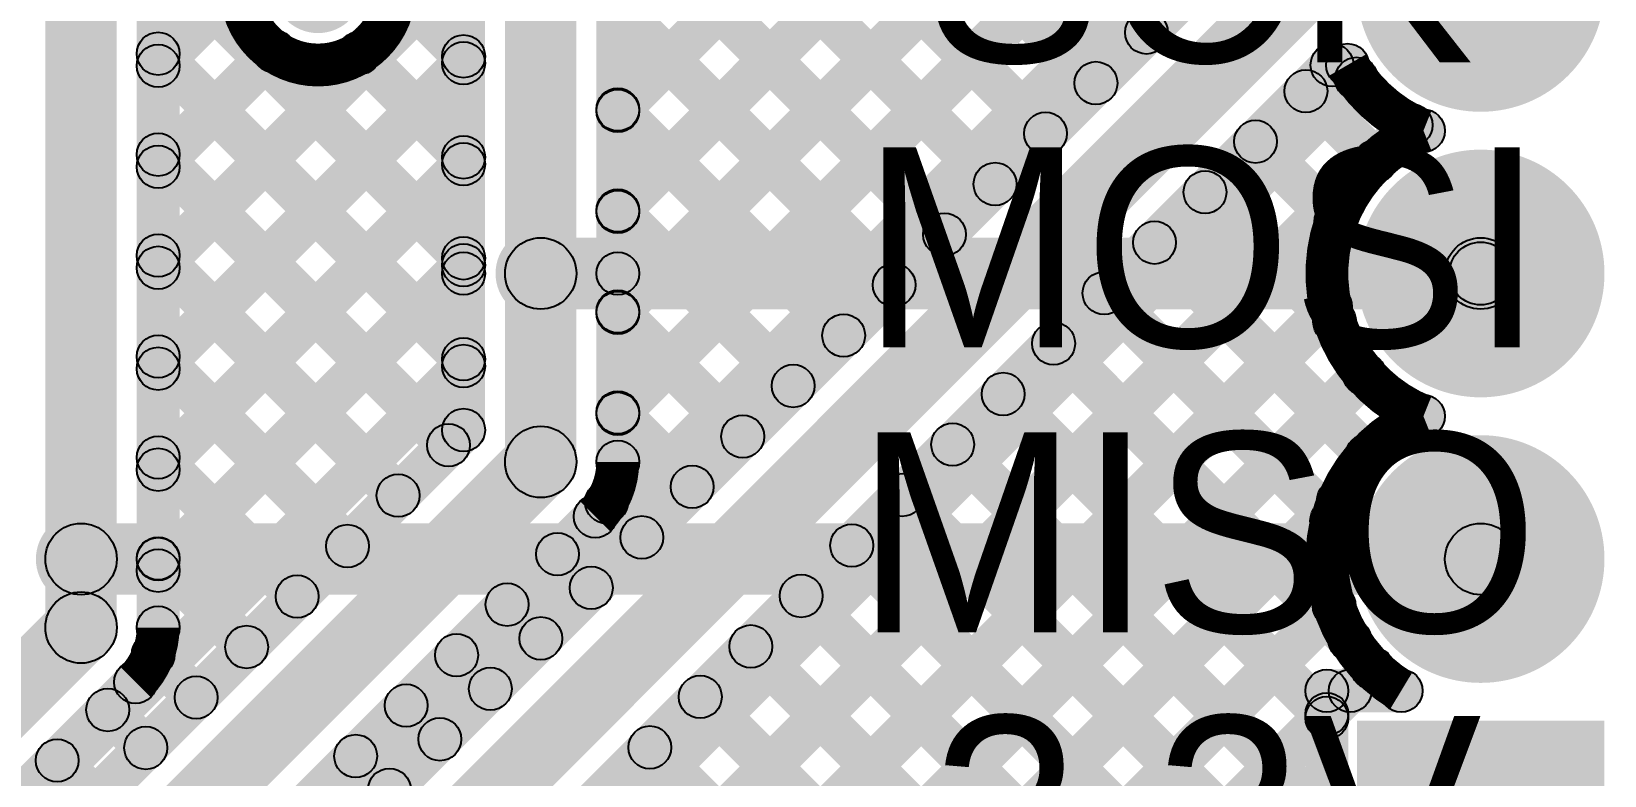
# Model space of a CAD drawing. Header units: millimetres. Extents: x 0 to 212, y 0 to 213.
# Drawn here: x 1.994 to 2.545, y 1.305 to 1.566 of the extents above; entities that cross this region are included whole.
import ezdxf

# ---------------------------------------------------------------- set-up
doc = ezdxf.new("R2010")
doc.units = ezdxf.units.MM
doc.header["$MEASUREMENT"] = 0
for name, color, linetype in [('BottomLayer', 5, 'Continuous'), ('BottomSolder', 6, 'Continuous'), ('PadHoleLayer', 156, 'Continuous'), ('TopLayer', 1, 'Continuous'), ('TopOverlay', 2, 'Continuous'), ('TopSolder', 216, 'Continuous'), ('ViaHoleLayer', 16, 'Continuous')]:
    doc.layers.add(name, color=color, linetype=linetype)

# ---------------------------------------------------------------- blocks, each defined once
blk = doc.blocks.new('HDR_M_1X7_1')
at = {"layer": 'BottomLayer'}
blk.add_hatch(color=5, dxfattribs=at).paths.add_polyline_path([(-0.03937, 0.03937), (0.03937, 0.03937), (0.03937, -0.03937), (-0.03937, -0.03937)])
h = blk.add_hatch(color=5, dxfattribs=at)
edge = h.paths.add_edge_path()
edge.add_arc((0.1, 0), 0.03937, 0, 360)
h = blk.add_hatch(color=5, dxfattribs=at)
edge = h.paths.add_edge_path()
edge.add_arc((0.2, 0), 0.03937, 0, 360)
h = blk.add_hatch(color=5, dxfattribs=at)
edge = h.paths.add_edge_path()
edge.add_arc((0.3, 0), 0.03937, 0, 360)
at = {"layer": 'BottomSolder'}
blk.add_hatch(color=6, dxfattribs=at).paths.add_polyline_path([(-0.04337, 0.04337), (0.04337, 0.04337), (0.04337, -0.04337), (-0.04337, -0.04337)])
h = blk.add_hatch(color=6, dxfattribs=at)
edge = h.paths.add_edge_path()
edge.add_arc((0.1, 0), 0.04337, 0, 360)
h = blk.add_hatch(color=6, dxfattribs=at)
edge = h.paths.add_edge_path()
edge.add_arc((0.2, 0), 0.04337, 0, 360)
h = blk.add_hatch(color=6, dxfattribs=at)
edge = h.paths.add_edge_path()
edge.add_arc((0.3, 0), 0.04337, 0, 360)
at = {"layer": 'PadHoleLayer'}
h = blk.add_hatch(color=156, dxfattribs=at)
edge = h.paths.add_edge_path()
edge.add_arc((0.1, 0), 0.02008, 0, 360)
h = blk.add_hatch(color=156, dxfattribs=at)
edge = h.paths.add_edge_path()
edge.add_arc((0.2, 0), 0.02008, 0, 360)
h = blk.add_hatch(color=156, dxfattribs=at)
edge = h.paths.add_edge_path()
edge.add_arc((0.3, 0), 0.02008, 0, 360)
at = {"layer": 'TopLayer'}
blk.add_hatch(color=1, dxfattribs=at).paths.add_polyline_path([(-0.03937, 0.03937), (0.03937, 0.03937), (0.03937, -0.03937), (-0.03937, -0.03937)])
h = blk.add_hatch(color=1, dxfattribs=at)
edge = h.paths.add_edge_path()
edge.add_arc((0.1, 0), 0.03937, 0, 360)
h = blk.add_hatch(color=1, dxfattribs=at)
edge = h.paths.add_edge_path()
edge.add_arc((0.2, 0), 0.03937, 0, 360)
h = blk.add_hatch(color=1, dxfattribs=at)
edge = h.paths.add_edge_path()
edge.add_arc((0.3, 0), 0.03937, 0, 360)
at = {"layer": 'TopSolder'}
blk.add_hatch(color=216, dxfattribs=at).paths.add_polyline_path([(-0.04337, 0.04337), (0.04337, 0.04337), (0.04337, -0.04337), (-0.04337, -0.04337)])
h = blk.add_hatch(color=216, dxfattribs=at)
edge = h.paths.add_edge_path()
edge.add_arc((0.1, 0), 0.04337, 0, 360)
h = blk.add_hatch(color=216, dxfattribs=at)
edge = h.paths.add_edge_path()
edge.add_arc((0.2, 0), 0.04337, 0, 360)
h = blk.add_hatch(color=216, dxfattribs=at)
edge = h.paths.add_edge_path()
edge.add_arc((0.3, 0), 0.04337, 0, 360)

msp = doc.modelspace()

# ---------------------------------------------------------------- hatches: boundary and pattern name
at = {"layer": 'BottomLayer'}
h = msp.add_hatch(color=5, dxfattribs=at)
edge = h.paths.add_edge_path()
edge.add_arc((2.172, 1.481), 0.0125, 0, 360)
for points in [[(2.172, 1.4685), (2.172, 1.4935), (2.50123, 1.4935), (2.50123, 1.4685)], [(2.49346, 1.47322), (2.50901, 1.48878), (2.50901, 1.48878), (2.49346, 1.47322)], [(2.011, 1.3685), (2.011, 1.3935), (2.50123, 1.3935), (2.50123, 1.3685)]]:
    msp.add_hatch(color=5, dxfattribs=at).paths.add_polyline_path(points)
h = msp.add_hatch(color=5, dxfattribs=at)
edge = h.paths.add_edge_path()
edge.add_arc((2.50123, 1.481), 0.0125, 0, 360)
h = msp.add_hatch(color=5, dxfattribs=at)
edge = h.paths.add_edge_path()
edge.add_arc((2.172, 1.481), 0.01181, 0, 360)
h = msp.add_hatch(color=5, dxfattribs=at)
edge = h.paths.add_edge_path()
edge.add_arc((2.50123, 1.481), 0.011, 0, 360)
h = msp.add_hatch(color=5, dxfattribs=at)
edge = h.paths.add_edge_path()
edge.add_arc((2.50123, 1.481), 0.011, 0, 360)
h = msp.add_hatch(color=5, dxfattribs=at)
edge = h.paths.add_edge_path()
edge.add_arc((2.011, 1.381), 0.0125, 0, 360)
h = msp.add_hatch(color=5, dxfattribs=at)
edge = h.paths.add_edge_path()
edge.add_arc((2.011, 1.381), 0.01181, 0, 360)
h = msp.add_hatch(color=5, dxfattribs=at)
edge = h.paths.add_edge_path()
edge.add_arc((2.50123, 1.381), 0.0125, 0, 360)
at = {"layer": 'BottomSolder'}
h = msp.add_hatch(color=6, dxfattribs=at)
edge = h.paths.add_edge_path()
edge.add_arc((2.094, 1.581), 0.01581, 0, 360)
h = msp.add_hatch(color=6, dxfattribs=at)
edge = h.paths.add_edge_path()
edge.add_arc((2.172, 1.481), 0.01581, 0, 360)
h = msp.add_hatch(color=6, dxfattribs=at)
edge = h.paths.add_edge_path()
edge.add_arc((2.011, 1.381), 0.01581, 0, 360)
at = {"layer": 'TopLayer'}
for points in [[(2.1845, 1.481), (2.1595, 1.481), (2.1595, 2.333), (2.1845, 2.333)], [(2.2065, 1.481), (2.1915, 1.481), (2.1915, 2.333), (2.2065, 2.333)], [(2.1525, 1.481), (2.1375, 1.481), (2.1375, 2.32182), (2.1525, 2.32182)], [(2.0235, 1.381), (1.9985, 1.381), (1.9985, 2.233), (2.0235, 2.233)], [(2.0455, 1.381), (2.0305, 1.381), (2.0305, 2.233), (2.0455, 2.233)], [(2.2043, 1.53264), (2.1937, 1.54325), (2.44235, 1.79191), (2.45296, 1.7813)], [(2.2043, 1.49729), (2.1937, 1.50789), (2.44784, 1.76203), (2.45844, 1.75143)], [(2.1937, 1.74523), (2.2043, 1.75583), (2.38948, 1.57066), (2.37887, 1.56005)], [(2.2043, 1.46193), (2.1937, 1.47254), (2.46404, 1.74288), (2.47465, 1.73228)], [(2.1937, 1.70987), (2.2043, 1.72048), (2.3718, 1.55298), (2.36119, 1.54238)], [(2.2043, 1.42658), (2.1937, 1.43718), (2.44207, 1.68555), (2.45267, 1.67495)], [(2.1937, 1.67451), (2.2043, 1.68512), (2.35412, 1.5353), (2.34351, 1.5247)], [(1.7623, 0.94922), (1.7517, 0.95983), (2.45001, 1.65814), (2.46062, 1.64753)], [(2.1937, 1.63916), (2.2043, 1.64977), (2.33644, 1.51763), (2.32584, 1.50702)], [(2.1937, 1.6038), (2.2043, 1.61441), (2.31877, 1.49995), (2.30816, 1.48934)], [(1.77621, 0.94679), (1.7656, 0.9574), (2.4136, 1.6054), (2.42421, 1.59479)], [(2.0327, 1.58803), (2.0433, 1.59863), (2.1503, 1.49163), (2.1397, 1.48103)], [(2.0433, 1.47771), (2.0327, 1.48831), (2.1397, 1.59531), (2.1503, 1.58471)], [(1.79884, 0.92416), (1.78116, 0.94184), (2.42916, 1.58984), (2.44684, 1.57216)], [(2.0433, 1.54842), (2.0327, 1.55902), (2.0617, 1.58802), (2.0723, 1.57742)], [(2.1157, 1.57574), (2.1263, 1.58634), (2.1503, 1.56235), (2.1397, 1.55174)], [(2.1937, 1.56845), (2.2043, 1.57906), (2.30109, 1.48227), (2.29048, 1.47166)], [(1.8223, 0.91651), (1.8117, 0.92712), (2.44388, 1.5593), (2.45449, 1.5487)], [(2.0433, 1.51306), (2.0327, 1.52367), (2.07321, 1.56418), (2.08382, 1.55358)], [(2.0327, 1.55267), (2.0433, 1.56328), (2.1503, 1.45628), (2.1397, 1.44567)], [(2.0433, 1.44235), (2.0327, 1.45296), (2.1397, 1.55996), (2.1503, 1.54935)], [(2.10317, 1.55291), (2.11378, 1.56351), (2.1503, 1.52699), (2.1397, 1.51638)], [(2.44918, 1.5465), (2.44918, 1.5615), (2.45462, 1.5615), (2.45462, 1.5465)], [(1.8223, 0.90315), (1.8117, 0.91376), (2.45244, 1.55451), (2.46305, 1.5439)], [(2.43473, 1.53955), (2.44534, 1.55015), (2.46979, 1.5257), (2.45919, 1.51509)], [(2.1937, 1.53309), (2.2043, 1.5437), (2.28341, 1.46459), (2.2728, 1.45399)], [(1.8223, 0.8678), (1.8117, 0.87841), (2.47156, 1.53826), (2.48216, 1.52766)], [(2.41705, 1.52187), (2.42766, 1.53248), (2.45578, 1.50435), (2.44518, 1.49375)], [(2.0327, 1.51732), (2.0433, 1.52792), (2.14502, 1.42621), (2.13441, 1.4156)], [(2.0433, 1.407), (2.0327, 1.4176), (2.1397, 1.5246), (2.1503, 1.514)], [(2.39938, 1.50419), (2.40998, 1.5148), (2.45539, 1.46939), (2.44479, 1.45878)], [(2.1937, 1.49774), (2.2043, 1.50835), (2.26573, 1.44692), (2.25513, 1.43631)], [(2.3817, 1.48651), (2.3923, 1.49712), (2.46678, 1.42265), (2.45617, 1.41204)], [(2.0327, 1.48196), (2.0433, 1.49257), (2.12734, 1.40853), (2.11674, 1.39792)], [(2.0433, 1.37164), (2.0327, 1.38225), (2.1397, 1.48925), (2.1503, 1.47864)], [(2.1525, 1.42618), (2.1375, 1.42618), (2.1375, 1.481), (2.1525, 1.481)], [(2.1845, 1.415), (2.1595, 1.415), (2.1595, 1.481), (2.1845, 1.481)], [(2.2065, 1.415), (2.1915, 1.415), (2.1915, 1.481), (2.2065, 1.481)], [(2.36402, 1.46884), (2.37463, 1.47944), (2.45436, 1.39971), (2.44376, 1.3891)], [(2.1764, 1.18654), (2.16579, 1.19714), (2.44333, 1.47468), (2.45394, 1.46408)], [(2.1937, 1.46238), (2.2043, 1.47299), (2.24805, 1.42924), (2.23745, 1.41863)], [(2.34634, 1.45116), (2.35695, 1.46177), (2.46068, 1.35803), (2.45008, 1.34742)], [(2.0327, 1.44661), (2.0433, 1.45721), (2.10967, 1.39085), (2.09906, 1.38024)], [(1.7023, 0.99529), (1.6917, 1.00589), (2.1397, 1.45389), (2.1503, 1.44329)], [(2.21348, 1.18827), (2.20287, 1.19887), (2.45513, 1.45113), (2.46574, 1.44052)], [(2.32866, 1.43348), (2.33927, 1.44409), (2.45267, 1.33069), (2.44206, 1.32008)], [(2.1937, 1.42703), (2.2043, 1.43763), (2.23038, 1.41156), (2.21977, 1.40095)], [(1.71621, 0.98679), (1.7056, 0.9974), (2.1397, 1.43149), (2.1503, 1.42088)], [(1.73884, 0.96416), (1.72116, 0.98184), (2.16316, 1.42384), (2.18084, 1.40616)], [(2.0327, 1.41125), (2.0433, 1.42186), (2.09199, 1.37317), (2.08138, 1.36257)], [(2.31099, 1.4158), (2.32159, 1.42641), (2.45267, 1.29534), (2.44206, 1.28473)], [(2.18974, 1.39563), (2.20035, 1.40623), (2.2127, 1.39388), (2.20209, 1.38328)], [(2.24948, 1.18891), (2.23887, 1.19952), (2.44608, 1.40673), (2.45669, 1.39612)], [(2.29331, 1.39813), (2.30392, 1.40873), (2.45267, 1.25998), (2.44206, 1.24937)], [(1.7623, 0.95651), (1.7517, 0.96712), (2.18579, 1.40121), (2.19639, 1.3906)], [(2.27563, 1.38045), (2.28624, 1.39105), (2.5423, 1.13499), (2.5317, 1.12438)], [(2.0327, 1.3759), (2.0433, 1.3865), (2.07431, 1.35549), (2.0637, 1.34489)], [(2.1726, 1.37741), (2.18321, 1.38802), (2.19502, 1.37621), (2.18441, 1.3656)], [(2.0235, 1.357), (1.9985, 1.357), (1.9985, 1.381), (2.0235, 1.381)], [(2.0455, 1.357), (2.0305, 1.357), (2.0305, 1.381), (2.0455, 1.381)], [(2.25795, 1.36277), (2.26856, 1.37338), (2.5423, 1.09963), (2.5317, 1.08903)], [(2.15492, 1.35974), (2.16553, 1.37034), (2.17734, 1.35853), (2.16674, 1.34792)], [(2.28491, 1.18898), (2.2743, 1.19959), (2.44462, 1.36991), (2.45522, 1.3593)], [(1.67884, 1.00716), (1.66116, 1.02484), (2.00216, 1.36584), (2.01984, 1.34816)], [(2.24028, 1.34509), (2.25088, 1.3557), (2.5423, 1.06428), (2.5317, 1.05367)], [(2.03099, 1.34225), (2.0416, 1.35285), (2.05663, 1.33782), (2.04603, 1.32721)], [(2.13724, 1.34206), (2.14785, 1.35267), (2.15967, 1.34085), (2.14906, 1.33024)], [(2.46085, 1.32957), (2.45024, 1.34017), (2.45806, 1.34799), (2.46867, 1.33739)], [(1.7023, 0.99951), (1.6917, 1.01012), (2.02479, 1.34321), (2.0354, 1.33261)], [(2.45267, 1.32139), (2.44206, 1.33199), (2.45024, 1.34017), (2.46085, 1.32957)], [(2.44736, 1.32737), (2.44736, 1.34237), (2.47341, 1.34237), (2.47341, 1.32737)], [(2.01503, 1.32285), (2.02564, 1.33346), (2.03896, 1.32014), (2.02835, 1.30953)], [(2.11957, 1.32438), (2.13017, 1.33499), (2.14199, 1.32317), (2.13138, 1.31257)], [(2.2226, 1.32741), (2.23321, 1.33802), (2.37243, 1.1988), (2.36182, 1.18819)], [(2.45486, 1.22713), (2.43986, 1.22713), (2.43986, 1.33487), (2.45486, 1.33487)], [(2.31996, 1.18868), (2.30935, 1.19929), (2.44206, 1.33199), (2.45267, 1.32139)], [(2.10189, 1.3067), (2.11249, 1.31731), (2.12431, 1.30549), (2.1137, 1.29489)], [(2.20492, 1.30974), (2.21553, 1.32034), (2.33787, 1.198), (2.32726, 1.1874)], [(1.99735, 1.30517), (2.00796, 1.31578), (2.02128, 1.30246), (2.01067, 1.29186)]]:
    msp.add_hatch(color=1, dxfattribs=at).paths.add_polyline_path(points)
h = msp.add_hatch(color=1, dxfattribs=at)
edge = h.paths.add_edge_path()
edge.add_arc((2.38417, 1.56536), 0.0075, 0, 360)
h = msp.add_hatch(color=1, dxfattribs=at)
edge = h.paths.add_edge_path()
edge.add_arc((2.038, 1.55798), 0.0075, 0, 360)
h = msp.add_hatch(color=1, dxfattribs=at)
edge = h.paths.add_edge_path()
edge.add_arc((2.07852, 1.55888), 0.0075, 0, 360)
h = msp.add_hatch(color=1, dxfattribs=at)
edge = h.paths.add_edge_path()
edge.add_arc((2.10848, 1.55821), 0.0075, 0, 360)
h = msp.add_hatch(color=1, dxfattribs=at)
edge = h.paths.add_edge_path()
edge.add_arc((2.038, 1.55372), 0.0075, 0, 360)
h = msp.add_hatch(color=1, dxfattribs=at)
edge = h.paths.add_edge_path()
edge.add_arc((2.145, 1.55704), 0.0075, 0, 360)
h = msp.add_hatch(color=1, dxfattribs=at)
edge = h.paths.add_edge_path()
edge.add_arc((2.145, 1.55465), 0.0075, 0, 360)
h = msp.add_hatch(color=1, dxfattribs=at)
edge = h.paths.add_edge_path()
edge.add_arc((2.44918, 1.554), 0.0075, 0, 360)
h = msp.add_hatch(color=1, dxfattribs=at)
edge = h.paths.add_edge_path()
edge.add_arc((2.44918, 1.554), 0.0075, 0, 360)
h = msp.add_hatch(color=1, dxfattribs=at)
edge = h.paths.add_edge_path()
edge.add_arc((2.45462, 1.554), 0.0075, 0, 360)
h = msp.add_hatch(color=1, dxfattribs=at)
edge = h.paths.add_edge_path()
edge.add_arc((2.45462, 1.554), 0.0075, 0, 360)
h = msp.add_hatch(color=1, dxfattribs=at)
edge = h.paths.add_edge_path()
edge.add_arc((2.36649, 1.54768), 0.0075, 0, 360)
h = msp.add_hatch(color=1, dxfattribs=at)
edge = h.paths.add_edge_path()
edge.add_arc((2.45775, 1.54921), 0.0075, 0, 360)
h = msp.add_hatch(color=1, dxfattribs=at)
edge = h.paths.add_edge_path()
edge.add_arc((2.44003, 1.54485), 0.0075, 0, 360)
h = msp.add_hatch(color=1, dxfattribs=at)
edge = h.paths.add_edge_path()
edge.add_arc((2.199, 1.5384), 0.0075, 0, 360)
h = msp.add_hatch(color=1, dxfattribs=at)
edge = h.paths.add_edge_path()
edge.add_arc((2.199, 1.53794), 0.0075, 0, 360)
h = msp.add_hatch(color=1, dxfattribs=at)
edge = h.paths.add_edge_path()
edge.add_arc((2.34882, 1.53), 0.0075, 0, 360)
h = msp.add_hatch(color=1, dxfattribs=at)
edge = h.paths.add_edge_path()
edge.add_arc((2.47686, 1.53296), 0.0075, 0, 360)
h = msp.add_hatch(color=1, dxfattribs=at)
edge = h.paths.add_edge_path()
edge.add_arc((2.48119, 1.531), 0.0075, 0, 360)
h = msp.add_hatch(color=1, dxfattribs=at)
edge = h.paths.add_edge_path()
edge.add_arc((2.48119, 1.531), 0.0075, 0, 360)
h = msp.add_hatch(color=1, dxfattribs=at)
edge = h.paths.add_edge_path()
edge.add_arc((2.42236, 1.52717), 0.0075, 0, 360)
h = msp.add_hatch(color=1, dxfattribs=at)
edge = h.paths.add_edge_path()
edge.add_arc((2.038, 1.52262), 0.0075, 0, 360)
h = msp.add_hatch(color=1, dxfattribs=at)
edge = h.paths.add_edge_path()
edge.add_arc((2.145, 1.52169), 0.0075, 0, 360)
h = msp.add_hatch(color=1, dxfattribs=at)
edge = h.paths.add_edge_path()
edge.add_arc((2.145, 1.5193), 0.0075, 0, 360)
h = msp.add_hatch(color=1, dxfattribs=at)
edge = h.paths.add_edge_path()
edge.add_arc((2.46449, 1.52039), 0.0075, 0, 360)
h = msp.add_hatch(color=1, dxfattribs=at)
edge = h.paths.add_edge_path()
edge.add_arc((2.038, 1.51837), 0.0075, 0, 360)
h = msp.add_hatch(color=1, dxfattribs=at)
edge = h.paths.add_edge_path()
edge.add_arc((2.33114, 1.51232), 0.0075, 0, 360)
h = msp.add_hatch(color=1, dxfattribs=at)
edge = h.paths.add_edge_path()
edge.add_arc((2.40468, 1.50949), 0.0075, 0, 360)
h = msp.add_hatch(color=1, dxfattribs=at)
edge = h.paths.add_edge_path()
edge.add_arc((2.199, 1.50304), 0.0075, 0, 360)
h = msp.add_hatch(color=1, dxfattribs=at)
edge = h.paths.add_edge_path()
edge.add_arc((2.199, 1.50259), 0.0075, 0, 360)
h = msp.add_hatch(color=1, dxfattribs=at)
edge = h.paths.add_edge_path()
edge.add_arc((2.45048, 1.49905), 0.0075, 0, 360)
h = msp.add_hatch(color=1, dxfattribs=at)
edge = h.paths.add_edge_path()
edge.add_arc((2.31346, 1.49465), 0.0075, 0, 360)
h = msp.add_hatch(color=1, dxfattribs=at)
edge = h.paths.add_edge_path()
edge.add_arc((2.387, 1.49182), 0.0075, 0, 360)
h = msp.add_hatch(color=1, dxfattribs=at)
edge = h.paths.add_edge_path()
edge.add_arc((2.038, 1.48727), 0.0075, 0, 360)
h = msp.add_hatch(color=1, dxfattribs=at)
edge = h.paths.add_edge_path()
edge.add_arc((2.145, 1.48633), 0.0075, 0, 360)
h = msp.add_hatch(color=1, dxfattribs=at)
edge = h.paths.add_edge_path()
edge.add_arc((2.172, 1.481), 0.0125, 0, 360)
h = msp.add_hatch(color=1, dxfattribs=at)
edge = h.paths.add_edge_path()
edge.add_arc((2.172, 1.481), 0.0125, 0, 360)
h = msp.add_hatch(color=1, dxfattribs=at)
edge = h.paths.add_edge_path()
edge.add_arc((2.038, 1.48301), 0.0075, 0, 360)
h = msp.add_hatch(color=1, dxfattribs=at)
edge = h.paths.add_edge_path()
edge.add_arc((2.145, 1.48394), 0.0075, 0, 360)
h = msp.add_hatch(color=1, dxfattribs=at)
edge = h.paths.add_edge_path()
edge.add_arc((2.145, 1.481), 0.0075, 0, 360)
h = msp.add_hatch(color=1, dxfattribs=at)
edge = h.paths.add_edge_path()
edge.add_arc((2.145, 1.481), 0.0075, 0, 360)
h = msp.add_hatch(color=1, dxfattribs=at)
edge = h.paths.add_edge_path()
edge.add_arc((2.172, 1.481), 0.01181, 0, 360)
h = msp.add_hatch(color=1, dxfattribs=at)
edge = h.paths.add_edge_path()
edge.add_arc((2.199, 1.481), 0.0075, 0, 360)
h = msp.add_hatch(color=1, dxfattribs=at)
edge = h.paths.add_edge_path()
edge.add_arc((2.199, 1.481), 0.0075, 0, 360)
h = msp.add_hatch(color=1, dxfattribs=at)
edge = h.paths.add_edge_path()
edge.add_arc((2.29578, 1.47697), 0.0075, 0, 360)
h = msp.add_hatch(color=1, dxfattribs=at)
edge = h.paths.add_edge_path()
edge.add_arc((2.36932, 1.47414), 0.0075, 0, 360)
h = msp.add_hatch(color=1, dxfattribs=at)
edge = h.paths.add_edge_path()
edge.add_arc((2.44863, 1.46938), 0.0075, 0, 360)
h = msp.add_hatch(color=1, dxfattribs=at)
edge = h.paths.add_edge_path()
edge.add_arc((2.199, 1.46769), 0.0075, 0, 360)
h = msp.add_hatch(color=1, dxfattribs=at)
edge = h.paths.add_edge_path()
edge.add_arc((2.199, 1.46723), 0.0075, 0, 360)
h = msp.add_hatch(color=1, dxfattribs=at)
edge = h.paths.add_edge_path()
edge.add_arc((2.45009, 1.46408), 0.0075, 0, 360)
h = msp.add_hatch(color=1, dxfattribs=at)
edge = h.paths.add_edge_path()
edge.add_arc((2.27811, 1.45929), 0.0075, 0, 360)
h = msp.add_hatch(color=1, dxfattribs=at)
edge = h.paths.add_edge_path()
edge.add_arc((2.35165, 1.45646), 0.0075, 0, 360)
h = msp.add_hatch(color=1, dxfattribs=at)
edge = h.paths.add_edge_path()
edge.add_arc((2.038, 1.45191), 0.0075, 0, 360)
h = msp.add_hatch(color=1, dxfattribs=at)
edge = h.paths.add_edge_path()
edge.add_arc((2.038, 1.44766), 0.0075, 0, 360)
h = msp.add_hatch(color=1, dxfattribs=at)
edge = h.paths.add_edge_path()
edge.add_arc((2.145, 1.45098), 0.0075, 0, 360)
h = msp.add_hatch(color=1, dxfattribs=at)
edge = h.paths.add_edge_path()
edge.add_arc((2.145, 1.44859), 0.0075, 0, 360)
h = msp.add_hatch(color=1, dxfattribs=at)
edge = h.paths.add_edge_path()
edge.add_arc((2.26043, 1.44161), 0.0075, 0, 360)
h = msp.add_hatch(color=1, dxfattribs=at)
edge = h.paths.add_edge_path()
edge.add_arc((2.46043, 1.44583), 0.0075, 0, 360)
h = msp.add_hatch(color=1, dxfattribs=at)
edge = h.paths.add_edge_path()
edge.add_arc((2.33397, 1.43878), 0.0075, 0, 360)
h = msp.add_hatch(color=1, dxfattribs=at)
edge = h.paths.add_edge_path()
edge.add_arc((2.199, 1.43233), 0.0075, 0, 360)
h = msp.add_hatch(color=1, dxfattribs=at)
edge = h.paths.add_edge_path()
edge.add_arc((2.199, 1.43188), 0.0075, 0, 360)
h = msp.add_hatch(color=1, dxfattribs=at)
edge = h.paths.add_edge_path()
edge.add_arc((2.48119, 1.431), 0.0075, 0, 360)
h = msp.add_hatch(color=1, dxfattribs=at)
edge = h.paths.add_edge_path()
edge.add_arc((2.48119, 1.431), 0.0075, 0, 360)
h = msp.add_hatch(color=1, dxfattribs=at)
edge = h.paths.add_edge_path()
edge.add_arc((2.145, 1.42618), 0.0075, 0, 360)
h = msp.add_hatch(color=1, dxfattribs=at)
edge = h.paths.add_edge_path()
edge.add_arc((2.145, 1.42618), 0.0075, 0, 360)
h = msp.add_hatch(color=1, dxfattribs=at)
edge = h.paths.add_edge_path()
edge.add_arc((2.13972, 1.4209), 0.0075, 0, 360)
h = msp.add_hatch(color=1, dxfattribs=at)
edge = h.paths.add_edge_path()
edge.add_arc((2.172, 1.415), 0.0125, 0, 360)
h = msp.add_hatch(color=1, dxfattribs=at)
edge = h.paths.add_edge_path()
edge.add_arc((2.172, 1.415), 0.0125, 0, 360)
h = msp.add_hatch(color=1, dxfattribs=at)
edge = h.paths.add_edge_path()
edge.add_arc((2.24275, 1.42393), 0.0075, 0, 360)
h = msp.add_hatch(color=1, dxfattribs=at)
edge = h.paths.add_edge_path()
edge.add_arc((2.31629, 1.42111), 0.0075, 0, 360)
h = msp.add_hatch(color=1, dxfattribs=at)
edge = h.paths.add_edge_path()
edge.add_arc((2.038, 1.41655), 0.0075, 0, 360)
h = msp.add_hatch(color=1, dxfattribs=at)
edge = h.paths.add_edge_path()
edge.add_arc((2.199, 1.415), 0.0075, 0, 360)
h = msp.add_hatch(color=1, dxfattribs=at)
edge = h.paths.add_edge_path()
edge.add_arc((2.199, 1.415), 0.0075, 0, 360)
h = msp.add_hatch(color=1, dxfattribs=at)
edge = h.paths.add_edge_path()
edge.add_arc((2.199, 1.415), 0.0075, 0, 360)
h = msp.add_hatch(color=1, dxfattribs=at)
edge = h.paths.add_edge_path()
edge.add_arc((2.46147, 1.41735), 0.0075, 0, 360)
h = msp.add_hatch(color=1, dxfattribs=at)
edge = h.paths.add_edge_path()
edge.add_arc((2.038, 1.4123), 0.0075, 0, 360)
h = msp.add_hatch(color=1, dxfattribs=at)
edge = h.paths.add_edge_path()
edge.add_arc((2.12204, 1.40322), 0.0075, 0, 360)
h = msp.add_hatch(color=1, dxfattribs=at)
edge = h.paths.add_edge_path()
edge.add_arc((2.22507, 1.40626), 0.0075, 0, 360)
h = msp.add_hatch(color=1, dxfattribs=at)
edge = h.paths.add_edge_path()
edge.add_arc((2.29861, 1.40343), 0.0075, 0, 360)
h = msp.add_hatch(color=1, dxfattribs=at)
edge = h.paths.add_edge_path()
edge.add_arc((2.19504, 1.40093), 0.0075, 0, 360)
h = msp.add_hatch(color=1, dxfattribs=at)
edge = h.paths.add_edge_path()
edge.add_arc((2.45139, 1.40142), 0.0075, 0, 360)
h = msp.add_hatch(color=1, dxfattribs=at)
edge = h.paths.add_edge_path()
edge.add_arc((2.19109, 1.39591), 0.0075, 0, 360)
h = msp.add_hatch(color=1, dxfattribs=at)
edge = h.paths.add_edge_path()
edge.add_arc((2.19109, 1.39591), 0.0075, 0, 360)
h = msp.add_hatch(color=1, dxfattribs=at)
edge = h.paths.add_edge_path()
edge.add_arc((2.19109, 1.39591), 0.0075, 0, 360)
h = msp.add_hatch(color=1, dxfattribs=at)
edge = h.paths.add_edge_path()
edge.add_arc((2.44906, 1.3944), 0.0075, 0, 360)
h = msp.add_hatch(color=1, dxfattribs=at)
edge = h.paths.add_edge_path()
edge.add_arc((2.2074, 1.38858), 0.0075, 0, 360)
h = msp.add_hatch(color=1, dxfattribs=at)
edge = h.paths.add_edge_path()
edge.add_arc((2.011, 1.381), 0.0125, 0, 360)
h = msp.add_hatch(color=1, dxfattribs=at)
edge = h.paths.add_edge_path()
edge.add_arc((2.011, 1.381), 0.0125, 0, 360)
h = msp.add_hatch(color=1, dxfattribs=at)
edge = h.paths.add_edge_path()
edge.add_arc((2.011, 1.381), 0.01181, 0, 360)
h = msp.add_hatch(color=1, dxfattribs=at)
edge = h.paths.add_edge_path()
edge.add_arc((2.038, 1.3812), 0.0075, 0, 360)
h = msp.add_hatch(color=1, dxfattribs=at)
edge = h.paths.add_edge_path()
edge.add_arc((2.038, 1.381), 0.0075, 0, 360)
h = msp.add_hatch(color=1, dxfattribs=at)
edge = h.paths.add_edge_path()
edge.add_arc((2.038, 1.381), 0.0075, 0, 360)
h = msp.add_hatch(color=1, dxfattribs=at)
edge = h.paths.add_edge_path()
edge.add_arc((2.10436, 1.38555), 0.0075, 0, 360)
h = msp.add_hatch(color=1, dxfattribs=at)
edge = h.paths.add_edge_path()
edge.add_arc((2.1779, 1.38272), 0.0075, 0, 360)
h = msp.add_hatch(color=1, dxfattribs=at)
edge = h.paths.add_edge_path()
edge.add_arc((2.28093, 1.38575), 0.0075, 0, 360)
h = msp.add_hatch(color=1, dxfattribs=at)
edge = h.paths.add_edge_path()
edge.add_arc((2.038, 1.37694), 0.0075, 0, 360)
h = msp.add_hatch(color=1, dxfattribs=at)
edge = h.paths.add_edge_path()
edge.add_arc((2.18972, 1.3709), 0.0075, 0, 360)
h = msp.add_hatch(color=1, dxfattribs=at)
edge = h.paths.add_edge_path()
edge.add_arc((2.08669, 1.36787), 0.0075, 0, 360)
h = msp.add_hatch(color=1, dxfattribs=at)
edge = h.paths.add_edge_path()
edge.add_arc((2.16022, 1.36504), 0.0075, 0, 360)
h = msp.add_hatch(color=1, dxfattribs=at)
edge = h.paths.add_edge_path()
edge.add_arc((2.26326, 1.36807), 0.0075, 0, 360)
h = msp.add_hatch(color=1, dxfattribs=at)
edge = h.paths.add_edge_path()
edge.add_arc((2.44992, 1.3646), 0.0075, 0, 360)
h = msp.add_hatch(color=1, dxfattribs=at)
edge = h.paths.add_edge_path()
edge.add_arc((2.011, 1.357), 0.0125, 0, 360)
h = msp.add_hatch(color=1, dxfattribs=at)
edge = h.paths.add_edge_path()
edge.add_arc((2.011, 1.357), 0.0125, 0, 360)
h = msp.add_hatch(color=1, dxfattribs=at)
edge = h.paths.add_edge_path()
edge.add_arc((2.038, 1.357), 0.0075, 0, 360)
h = msp.add_hatch(color=1, dxfattribs=at)
edge = h.paths.add_edge_path()
edge.add_arc((2.038, 1.357), 0.0075, 0, 360)
h = msp.add_hatch(color=1, dxfattribs=at)
edge = h.paths.add_edge_path()
edge.add_arc((2.038, 1.357), 0.0075, 0, 360)
h = msp.add_hatch(color=1, dxfattribs=at)
edge = h.paths.add_edge_path()
edge.add_arc((2.06901, 1.35019), 0.0075, 0, 360)
h = msp.add_hatch(color=1, dxfattribs=at)
edge = h.paths.add_edge_path()
edge.add_arc((2.17204, 1.35322), 0.0075, 0, 360)
h = msp.add_hatch(color=1, dxfattribs=at)
edge = h.paths.add_edge_path()
edge.add_arc((2.24558, 1.3504), 0.0075, 0, 360)
h = msp.add_hatch(color=1, dxfattribs=at)
edge = h.paths.add_edge_path()
edge.add_arc((2.45538, 1.35273), 0.0075, 0, 360)
h = msp.add_hatch(color=1, dxfattribs=at)
edge = h.paths.add_edge_path()
edge.add_arc((2.03629, 1.34755), 0.0075, 0, 360)
h = msp.add_hatch(color=1, dxfattribs=at)
edge = h.paths.add_edge_path()
edge.add_arc((2.14255, 1.34736), 0.0075, 0, 360)
h = msp.add_hatch(color=1, dxfattribs=at)
edge = h.paths.add_edge_path()
edge.add_arc((2.46336, 1.34269), 0.0075, 0, 360)
h = msp.add_hatch(color=1, dxfattribs=at)
edge = h.paths.add_edge_path()
edge.add_arc((2.03009, 1.33791), 0.0075, 0, 360)
h = msp.add_hatch(color=1, dxfattribs=at)
edge = h.paths.add_edge_path()
edge.add_arc((2.03009, 1.33791), 0.0075, 0, 360)
h = msp.add_hatch(color=1, dxfattribs=at)
edge = h.paths.add_edge_path()
edge.add_arc((2.03009, 1.33791), 0.0075, 0, 360)
h = msp.add_hatch(color=1, dxfattribs=at)
edge = h.paths.add_edge_path()
edge.add_arc((2.05133, 1.33251), 0.0075, 0, 360)
h = msp.add_hatch(color=1, dxfattribs=at)
edge = h.paths.add_edge_path()
edge.add_arc((2.15436, 1.33555), 0.0075, 0, 360)
h = msp.add_hatch(color=1, dxfattribs=at)
edge = h.paths.add_edge_path()
edge.add_arc((2.2279, 1.33272), 0.0075, 0, 360)
h = msp.add_hatch(color=1, dxfattribs=at)
edge = h.paths.add_edge_path()
edge.add_arc((2.44736, 1.33487), 0.0075, 0, 360)
h = msp.add_hatch(color=1, dxfattribs=at)
edge = h.paths.add_edge_path()
edge.add_arc((2.44736, 1.33487), 0.0075, 0, 360)
h = msp.add_hatch(color=1, dxfattribs=at)
edge = h.paths.add_edge_path()
edge.add_arc((2.45554, 1.33487), 0.0075, 0, 360)
h = msp.add_hatch(color=1, dxfattribs=at)
edge = h.paths.add_edge_path()
edge.add_arc((2.45554, 1.33487), 0.0075, 0, 360)
h = msp.add_hatch(color=1, dxfattribs=at)
edge = h.paths.add_edge_path()
edge.add_arc((2.47341, 1.33487), 0.0075, 0, 360)
h = msp.add_hatch(color=1, dxfattribs=at)
edge = h.paths.add_edge_path()
edge.add_arc((2.47341, 1.33487), 0.0075, 0, 360)
h = msp.add_hatch(color=1, dxfattribs=at)
edge = h.paths.add_edge_path()
edge.add_arc((2.02034, 1.32815), 0.0075, 0, 360)
h = msp.add_hatch(color=1, dxfattribs=at)
edge = h.paths.add_edge_path()
edge.add_arc((2.12487, 1.32969), 0.0075, 0, 360)
h = msp.add_hatch(color=1, dxfattribs=at)
edge = h.paths.add_edge_path()
edge.add_arc((2.44736, 1.32669), 0.0075, 0, 360)
h = msp.add_hatch(color=1, dxfattribs=at)
edge = h.paths.add_edge_path()
edge.add_arc((2.44736, 1.32669), 0.0075, 0, 360)
h = msp.add_hatch(color=1, dxfattribs=at)
edge = h.paths.add_edge_path()
edge.add_arc((2.44736, 1.32539), 0.0075, 0, 360)
h = msp.add_hatch(color=1, dxfattribs=at)
edge = h.paths.add_edge_path()
edge.add_arc((2.13669, 1.31787), 0.0075, 0, 360)
h = msp.add_hatch(color=1, dxfattribs=at)
edge = h.paths.add_edge_path()
edge.add_arc((2.21022, 1.31504), 0.0075, 0, 360)
h = msp.add_hatch(color=1, dxfattribs=at)
edge = h.paths.add_edge_path()
edge.add_arc((2.00266, 1.31047), 0.0075, 0, 360)
h = msp.add_hatch(color=1, dxfattribs=at)
edge = h.paths.add_edge_path()
edge.add_arc((2.03365, 1.31484), 0.0075, 0, 360)
h = msp.add_hatch(color=1, dxfattribs=at)
edge = h.paths.add_edge_path()
edge.add_arc((2.10719, 1.31201), 0.0075, 0, 360)
h = msp.add_hatch(color=1, dxfattribs=at)
edge = h.paths.add_edge_path()
edge.add_arc((2.11901, 1.30019), 0.0075, 0, 360)
at = {"layer": 'TopSolder'}
h = msp.add_hatch(color=216, dxfattribs=at)
edge = h.paths.add_edge_path()
edge.add_arc((2.094, 1.581), 0.01581, 0, 360)
h = msp.add_hatch(color=216, dxfattribs=at)
edge = h.paths.add_edge_path()
edge.add_arc((2.172, 1.481), 0.01581, 0, 360)
h = msp.add_hatch(color=216, dxfattribs=at)
edge = h.paths.add_edge_path()
edge.add_arc((2.011, 1.381), 0.01581, 0, 360)
at = {"layer": 'ViaHoleLayer'}
h = msp.add_hatch(color=16, dxfattribs=at)
edge = h.paths.add_edge_path()
edge.add_arc((2.172, 1.481), 0.00591, 0, 360)
h = msp.add_hatch(color=16, dxfattribs=at)
edge = h.paths.add_edge_path()
edge.add_arc((2.011, 1.381), 0.00591, 0, 360)

# ---------------------------------------------------------------- linework, layer by layer
at = {"layer": 'BottomLayer'}
for centre, radius in [((2.172, 1.481), 0.0125), ((2.50123, 1.481), 0.0125), ((2.50123, 1.481), 0.011), ((2.50123, 1.481), 0.011), ((2.011, 1.381), 0.0125), ((2.50123, 1.381), 0.0125)]:
    msp.add_circle(centre, radius, dxfattribs=at)
at = {"layer": 'TopLayer', "const_width": 0.015}
for points in [[(2.121, 1.581, -1), (2.067, 1.581)], [(2.48119, 1.531, -0.167656), (2.45462, 1.554)], [(2.48119, 1.431, -0.676409), (2.48119, 1.531)], [(2.47341, 1.33487, -0.619152), (2.48119, 1.431)], [(2.199, 1.415, -0.198912), (2.19109, 1.39591)], [(2.199, 1.415, -0.198912), (2.19109, 1.39591)], [(2.038, 1.357, -0.198912), (2.03009, 1.33791)], [(2.038, 1.357, -0.198912), (2.03009, 1.33791)]]:
    msp.add_lwpolyline(points, format="xyb", dxfattribs=at)
at = {"layer": 'TopLayer'}
for centre, radius in [((2.38417, 1.56536), 0.0075), ((2.038, 1.55798), 0.0075), ((2.07852, 1.55888), 0.0075), ((2.10848, 1.55821), 0.0075), ((2.038, 1.55372), 0.0075), ((2.145, 1.55704), 0.0075), ((2.145, 1.55465), 0.0075), ((2.44918, 1.554), 0.0075), ((2.44918, 1.554), 0.0075), ((2.45462, 1.554), 0.0075), ((2.45462, 1.554), 0.0075), ((2.36649, 1.54768), 0.0075), ((2.45775, 1.54921), 0.0075), ((2.44003, 1.54485), 0.0075), ((2.199, 1.5384), 0.0075), ((2.199, 1.53794), 0.0075), ((2.34882, 1.53), 0.0075), ((2.47686, 1.53296), 0.0075), ((2.48119, 1.531), 0.0075), ((2.48119, 1.531), 0.0075), ((2.42236, 1.52717), 0.0075), ((2.038, 1.52262), 0.0075), ((2.145, 1.52169), 0.0075), ((2.145, 1.5193), 0.0075), ((2.46449, 1.52039), 0.0075), ((2.038, 1.51837), 0.0075), ((2.33114, 1.51232), 0.0075), ((2.40468, 1.50949), 0.0075), ((2.199, 1.50304), 0.0075), ((2.199, 1.50259), 0.0075), ((2.45048, 1.49905), 0.0075), ((2.31346, 1.49465), 0.0075), ((2.387, 1.49182), 0.0075), ((2.038, 1.48727), 0.0075), ((2.145, 1.48633), 0.0075), ((2.172, 1.481), 0.0125), ((2.172, 1.481), 0.0125), ((2.038, 1.48301), 0.0075), ((2.145, 1.48394), 0.0075), ((2.145, 1.481), 0.0075), ((2.145, 1.481), 0.0075), ((2.199, 1.481), 0.0075), ((2.199, 1.481), 0.0075), ((2.29578, 1.47697), 0.0075), ((2.36932, 1.47414), 0.0075), ((2.44863, 1.46938), 0.0075), ((2.199, 1.46769), 0.0075), ((2.199, 1.46723), 0.0075), ((2.45009, 1.46408), 0.0075), ((2.27811, 1.45929), 0.0075), ((2.35165, 1.45646), 0.0075), ((2.038, 1.45191), 0.0075), ((2.038, 1.44766), 0.0075), ((2.145, 1.45098), 0.0075), ((2.145, 1.44859), 0.0075), ((2.26043, 1.44161), 0.0075), ((2.46043, 1.44583), 0.0075), ((2.33397, 1.43878), 0.0075), ((2.199, 1.43233), 0.0075), ((2.199, 1.43188), 0.0075), ((2.48119, 1.431), 0.0075), ((2.48119, 1.431), 0.0075), ((2.145, 1.42618), 0.0075), ((2.145, 1.42618), 0.0075), ((2.13972, 1.4209), 0.0075), ((2.172, 1.415), 0.0125), ((2.172, 1.415), 0.0125), ((2.24275, 1.42393), 0.0075), ((2.31629, 1.42111), 0.0075), ((2.038, 1.41655), 0.0075), ((2.199, 1.415), 0.0075), ((2.199, 1.415), 0.0075), ((2.199, 1.415), 0.0075), ((2.46147, 1.41735), 0.0075), ((2.038, 1.4123), 0.0075), ((2.12204, 1.40322), 0.0075), ((2.22507, 1.40626), 0.0075), ((2.29861, 1.40343), 0.0075), ((2.19504, 1.40093), 0.0075), ((2.45139, 1.40142), 0.0075), ((2.19109, 1.39591), 0.0075), ((2.19109, 1.39591), 0.0075), ((2.19109, 1.39591), 0.0075), ((2.44906, 1.3944), 0.0075), ((2.2074, 1.38858), 0.0075), ((2.011, 1.381), 0.0125), ((2.011, 1.381), 0.0125), ((2.038, 1.3812), 0.0075), ((2.038, 1.381), 0.0075), ((2.038, 1.381), 0.0075), ((2.10436, 1.38555), 0.0075), ((2.1779, 1.38272), 0.0075), ((2.28093, 1.38575), 0.0075), ((2.038, 1.37694), 0.0075), ((2.18972, 1.3709), 0.0075), ((2.08669, 1.36787), 0.0075), ((2.16022, 1.36504), 0.0075), ((2.26326, 1.36807), 0.0075), ((2.44992, 1.3646), 0.0075), ((2.011, 1.357), 0.0125), ((2.011, 1.357), 0.0125), ((2.038, 1.357), 0.0075), ((2.038, 1.357), 0.0075), ((2.038, 1.357), 0.0075), ((2.06901, 1.35019), 0.0075), ((2.17204, 1.35322), 0.0075), ((2.24558, 1.3504), 0.0075), ((2.45538, 1.35273), 0.0075), ((2.03629, 1.34755), 0.0075), ((2.14255, 1.34736), 0.0075), ((2.46336, 1.34269), 0.0075), ((2.03009, 1.33791), 0.0075), ((2.03009, 1.33791), 0.0075), ((2.03009, 1.33791), 0.0075), ((2.05133, 1.33251), 0.0075), ((2.15436, 1.33555), 0.0075), ((2.2279, 1.33272), 0.0075), ((2.44736, 1.33487), 0.0075), ((2.44736, 1.33487), 0.0075), ((2.45554, 1.33487), 0.0075), ((2.45554, 1.33487), 0.0075), ((2.47341, 1.33487), 0.0075), ((2.47341, 1.33487), 0.0075), ((2.02034, 1.32815), 0.0075), ((2.12487, 1.32969), 0.0075), ((2.44736, 1.32669), 0.0075), ((2.44736, 1.32669), 0.0075), ((2.44736, 1.32539), 0.0075), ((2.13669, 1.31787), 0.0075), ((2.21022, 1.31504), 0.0075), ((2.00266, 1.31047), 0.0075), ((2.03365, 1.31484), 0.0075), ((2.10719, 1.31201), 0.0075), ((2.11901, 1.30019), 0.0075)]:
    msp.add_circle(centre, radius, dxfattribs=at)

# ---------------------------------------------------------------- block references
at = {"rotation": 90}
msp.add_blockref('HDR_M_1X7_1', (2.50123, 1.281), dxfattribs=at)

# ---------------------------------------------------------------- texts
at = {"layer": 'TopOverlay'}
for s, p in [('SCK', (2.30629, 1.55499)), ('MOSI', (2.28429, 1.45516)), ('MISO', (2.28229, 1.35533)), ('3.3V', (2.309, 1.256))]:
    msp.add_text(s, height=0.07, rotation=360, dxfattribs=at).set_placement(p)

doc.saveas('drawing.dxf')
